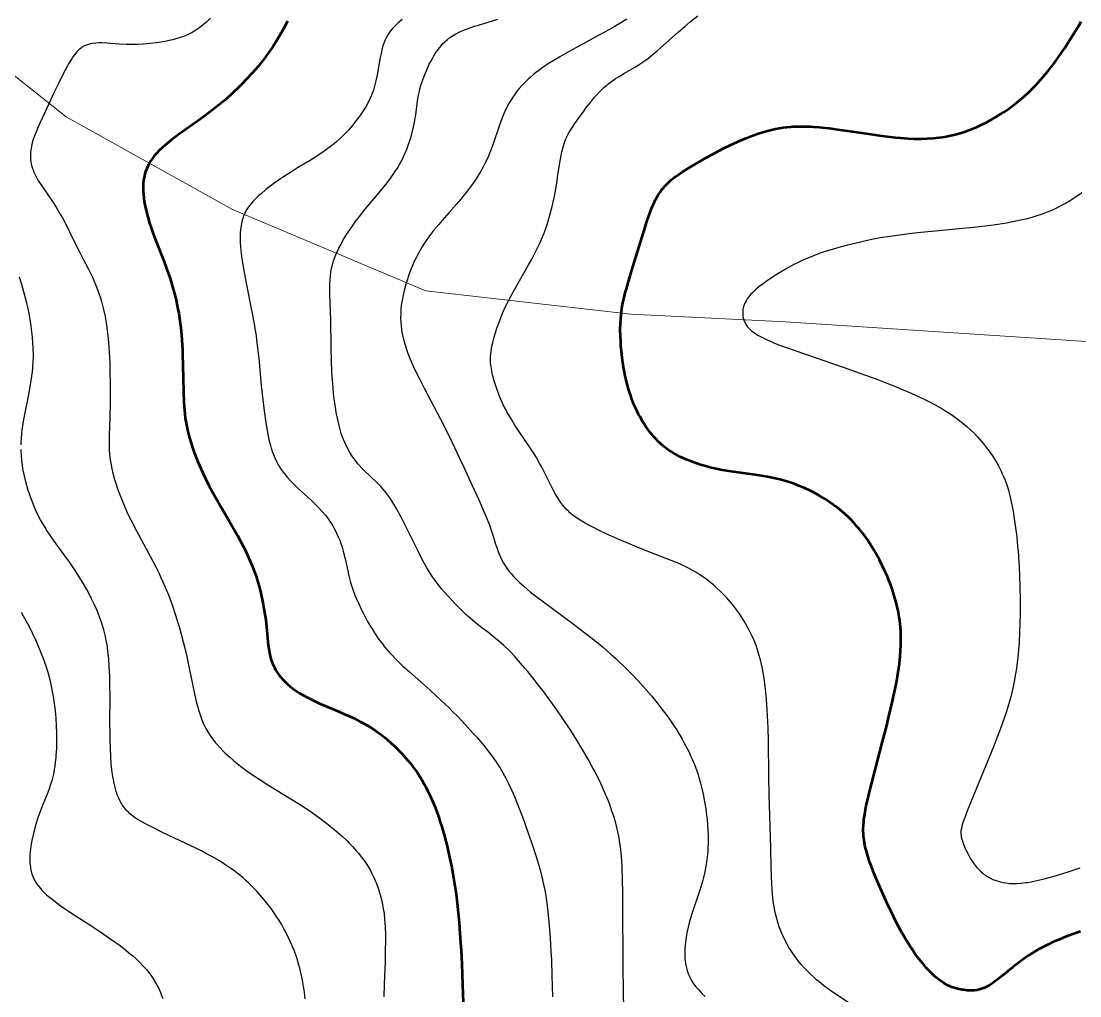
# Model space of a CAD drawing. Header units: metres. Extents: x 545098 to 555652, y 1854398 to 1862642.
# Drawn here: x 547522.9 to 547881.3, y 1859462.5 to 1859792.5 of the extents above; entities that cross this region are included whole.
import ezdxf

# ---------------------------------------------------------------- set-up
doc = ezdxf.new("R2010")
doc.units = ezdxf.units.M
doc.header["$LTSCALE"] = 6.8
for name, color, linetype, lineweight in [('1', 7, 'Continuous', 25), ('2', 7, 'Continuous', 53), ('53', 7, 'Continuous', 13)]:
    doc.layers.add(name, color=color, linetype=linetype, lineweight=lineweight)

msp = doc.modelspace()

# ---------------------------------------------------------------- linework, layer by layer
at = {"layer": '1'}
for points in [[(547586.98, 1859793.46), (547585.91, 1859792.42), (547585.35, 1859791.91), (547584.48, 1859791.17), (547583.56, 1859790.46), (547583.09, 1859790.12), (547582.11, 1859789.45), (547580.8, 1859788.68), (547579.69, 1859788.1), (547579.11, 1859787.83), (547578.22, 1859787.45), (547576.8, 1859786.92), (547575.3, 1859786.45), (547574.26, 1859786.17), (547573.55, 1859786), (547572.11, 1859785.69)], [(547687.77, 1859697.59), (547689.15, 1859700.22), (547690.13, 1859702), (547694.6, 1859709.78), (547695.78, 1859711.91), (547696.95, 1859714.12), (547697.52, 1859715.24), (547698.61, 1859717.54), (547699.13, 1859718.72), (547699.87, 1859720.5), (547700.54, 1859722.32), (547701.23, 1859724.37), (547701.72, 1859726.02), (547702.07, 1859727.26), (547702.7, 1859729.73), (547703.25, 1859732.19), (547703.57, 1859733.8), (547704.14, 1859736.96), (547704.67, 1859740.33), (547705.29, 1859744.5), (547705.62, 1859746.42), (547705.98, 1859748.22), (547706.18, 1859749.08), (547706.52, 1859750.29), (547706.9, 1859751.44), (547707.37, 1859752.64), (547707.8, 1859753.56), (547708.14, 1859754.24), (547708.9, 1859755.58), (547709.76, 1859756.94), (547710.39, 1859757.87), (547711.79, 1859759.86), (547713.38, 1859762.05), (547714.25, 1859763.21), (547715.62, 1859764.96), (547717.08, 1859766.71), (547717.83, 1859767.56), (547718.87, 1859768.67), (547719.4, 1859769.21), (547720.21, 1859769.98), (547721.04, 1859770.72), (547721.46, 1859771.07), (547721.88, 1859771.41), (547722.73, 1859772.05), (547723.59, 1859772.66), (547724.18, 1859773.05), (547725.36, 1859773.79), (547727.17, 1859774.86), (547730.91, 1859777.03), (547732.19, 1859777.83), (547733.81, 1859778.92), (547735.28, 1859780), (547736.27, 1859780.78), (547738.28, 1859782.44), (547739.29, 1859783.31), (547745.51, 1859788.86), (547747.64, 1859790.72), (547749.55, 1859792.33), (547751.96, 1859794.27)], [(547651.91, 1859793.03), (547650.46, 1859791.8), (547649.16, 1859790.56), (547648.57, 1859789.91), (547648.02, 1859789.25), (547647.75, 1859788.9), (547647.25, 1859788.18), (547647.01, 1859787.8), (547646.68, 1859787.21), (547646.26, 1859786.38), (547646.06, 1859785.93), (547645.78, 1859785.23), (547645.4, 1859784.11), (547645.07, 1859782.88), (547644.87, 1859782), (547644.5, 1859780.16), (547643.46, 1859774.27), (547643.05, 1859772.34), (547642.82, 1859771.4), (547642.44, 1859770.04), (547642.16, 1859769.16), (547641.54, 1859767.47), (547640.95, 1859766.12), (547640.43, 1859765.05), (547640.16, 1859764.53), (547639.57, 1859763.49), (547638.94, 1859762.45), (547638.5, 1859761.76), (547637.54, 1859760.38), (547636.5, 1859758.97), (547635.95, 1859758.26), (547635.09, 1859757.2), (547633.7, 1859755.62), (547632.73, 1859754.57), (547631.44, 1859753.29), (547629.83, 1859751.79), (547628.98, 1859751.06), (547627.68, 1859750), (547626.33, 1859748.99), (547625.41, 1859748.33), (547623.51, 1859747.07), (547622.54, 1859746.45), (547620.57, 1859745.23), (547616.53, 1859742.79), (547614.49, 1859741.53), (547611.77, 1859739.78), (547610.44, 1859738.87), (547608.49, 1859737.5), (547606.65, 1859736.12), (547605.77, 1859735.44), (547604.13, 1859734.08), (547603.38, 1859733.41), (547602.34, 1859732.43), (547601.42, 1859731.47), (547600.87, 1859730.85), (547600.54, 1859730.44), (547599.92, 1859729.62), (547599.26, 1859728.61), (547598.81, 1859727.79), (547598.61, 1859727.38), (547598.26, 1859726.55), (547597.95, 1859725.69), (547597.78, 1859725.11), (547597.49, 1859723.91)], [(547728.02, 1859793.2), (547725.96, 1859791.91), (547723.7, 1859790.58), (547722.11, 1859789.68), (547718.77, 1859787.83), (547710.69, 1859783.46), (547708.45, 1859782.23), (547705.27, 1859780.42), (547703.78, 1859779.54), (547701.72, 1859778.25), (547699.64, 1859776.87), (547698.14, 1859775.79), (547697.09, 1859774.99), (547696.43, 1859774.46), (547695.2, 1859773.42), (547694.62, 1859772.9), (547693.54, 1859771.87), (547692.54, 1859770.84), (547691.54, 1859769.69), (547690.79, 1859768.77), (547689.92, 1859767.58), (547689.37, 1859766.78), (547688.37, 1859765.16), (547687.91, 1859764.33), (547687.05, 1859762.65), (547686.27, 1859760.93), (547685.79, 1859759.75), (547684.88, 1859757.33), (547682.56, 1859750.58), (547681.81, 1859748.58), (547680.98, 1859746.55), (547680.53, 1859745.54), (547679.79, 1859744.02), (547678.98, 1859742.49), (547678.4, 1859741.48), (547677.99, 1859740.8), (547677.14, 1859739.45), (547676.47, 1859738.44), (547675.06, 1859736.43), (547673.56, 1859734.44), (547672.51, 1859733.12), (547671.79, 1859732.24), (547670.32, 1859730.51), (547667.76, 1859727.62), (547665.44, 1859725.03), (547664.28, 1859723.7), (547662.58, 1859721.64), (547661.47, 1859720.22), (547660.93, 1859719.49)], [(547665.51, 1859784.66), (547666.35, 1859785.51), (547667.25, 1859786.3), (547667.72, 1859786.68), (547668.47, 1859787.21), (547668.99, 1859787.55), (547670.1, 1859788.2), (547670.54, 1859788.44), (547671.47, 1859788.89), (547672.45, 1859789.33), (547674.63, 1859790.17), (547676.45, 1859790.77), (547677.75, 1859791.18), (547684.3, 1859793.14)], [(547572.11, 1859785.69), (547570.28, 1859785.36), (547568.8, 1859785.15), (547566.61, 1859784.9), (547564.25, 1859784.71), (547562.46, 1859784.63), (547561.05, 1859784.6), (547560.16, 1859784.6), (547558.47, 1859784.63), (547556.14, 1859784.74), (547551.98, 1859785.04), (547550.25, 1859785.12), (547549.4, 1859785.13), (547548.16, 1859785.08), (547546.96, 1859784.95), (547546.38, 1859784.83), (547545.63, 1859784.64), (547544.72, 1859784.3), (547544.2, 1859784.05), (547543.69, 1859783.75), (547543.2, 1859783.4), (547542.73, 1859783.02), (547542.42, 1859782.73), (547541.81, 1859782.11), (547541.36, 1859781.59), (547541.06, 1859781.21), (547540.47, 1859780.41), (547540.18, 1859779.98), (547539, 1859778.05), (547538.6, 1859777.34), (547537.06, 1859774.41), (547535.57, 1859771.38), (547534.04, 1859768.17), (547531.05, 1859761.78), (547529.27, 1859757.93), (547528.49, 1859756.15), (547527.79, 1859754.45), (547527.48, 1859753.63), (547526.94, 1859752.03), (547526.71, 1859751.25), (547526.43, 1859750.11), (547526.2, 1859748.79), (547526.13, 1859748.14), (547526.08, 1859747.17), (547526.09, 1859746.21), (547526.12, 1859745.74), (547526.24, 1859744.78), (547526.49, 1859743.58), (547526.78, 1859742.62), (547526.95, 1859742.13), (547527.24, 1859741.39), (547527.77, 1859740.27), (547528.39, 1859739.12), (547528.86, 1859738.34), (547529.89, 1859736.74), (547533.51, 1859731.47), (547534.76, 1859729.53), (547535.38, 1859728.52), (547536.29, 1859726.97), (547536.88, 1859725.9), (547538.03, 1859723.73), (547539.67, 1859720.46), (547541.69, 1859716.3), (547542.63, 1859714.41), (547543.96, 1859711.86), (547545.62, 1859708.75), (547546.41, 1859707.2), (547547.19, 1859705.58), (547547.58, 1859704.72), (547548.15, 1859703.36), (547548.83, 1859701.59), (547549.16, 1859700.65), (547549.65, 1859699.15), (547550.13, 1859697.54), (547550.36, 1859696.7), (547550.8, 1859694.92), (547551.32, 1859692.52), (547551.69, 1859690.46), (547552.1, 1859687.7), (547552.4, 1859685.02), (547552.64, 1859682.17), (547552.77, 1859680.18), (547552.84, 1859678.83), (547552.95, 1859676.09), (547553.01, 1859674.01), (547553.07, 1859669.86), (547553.07, 1859665.83), (547553.04, 1859663.26), (547552.94, 1859658.57), (547552.72, 1859652.08), (547552.69, 1859650.52), (547552.7, 1859648.31), (547552.75, 1859647.23), (547552.85, 1859645.81), (547553.07, 1859644), (547553.36, 1859642.3), (547553.52, 1859641.5), (547553.9, 1859639.86), (547554.58, 1859637.36), (547555.08, 1859635.75), (547555.49, 1859634.52)], [(547658.26, 1859611.16), (547657.54, 1859612.57), (547656.06, 1859615.53), (547653.05, 1859621.63), (547651.56, 1859624.55), (547650.6, 1859626.37), (547650.12, 1859627.23), (547649.42, 1859628.44), (547648.41, 1859630.07), (547647.76, 1859631.05), (547647.33, 1859631.65), (547646.49, 1859632.77), (547645.47, 1859634.01), (547644.65, 1859634.91), (547643.44, 1859636.15), (547640.94, 1859638.51), (547639.18, 1859640.21), (547638.29, 1859641.13), (547637.4, 1859642.11), (547636.95, 1859642.63), (547636.08, 1859643.71), (547635.65, 1859644.28), (547635.02, 1859645.17), (547634.21, 1859646.44), (547633.82, 1859647.1), (547633.25, 1859648.15), (547632.46, 1859649.82), (547631.75, 1859651.63), (547631.31, 1859652.91), (547631.04, 1859653.79), (547630.54, 1859655.62), (547630.2, 1859657.05), (547629.99, 1859658.02), (547629.6, 1859660.02), (547629.42, 1859661.05), (547629.11, 1859663.14), (547628.84, 1859665.28), (547628.68, 1859666.73), (547628.42, 1859669.67), (547628.25, 1859672.19), (547628.16, 1859673.88), (547628.02, 1859677.25), (547627.89, 1859682.22), (547627.72, 1859691.37), (547627.43, 1859699.91), (547627.4, 1859701.97), (547627.44, 1859703.91), (547627.49, 1859704.84), (547627.61, 1859706.18), (547627.79, 1859707.48), (547628.05, 1859708.87), (547628.32, 1859709.96), (547628.71, 1859711.29), (547629.27, 1859712.86), (547629.7, 1859713.9), (547630.5, 1859715.62), (547631.22, 1859717), (547632, 1859718.41), (547632.42, 1859719.13), (547633.09, 1859720.22), (547634.18, 1859721.89), (547635.39, 1859723.63), (547636.04, 1859724.53), (547637.45, 1859726.39), (547639.42, 1859728.85), (547643.67, 1859733.86), (547644.94, 1859735.39), (547646.82, 1859737.75), (547647.73, 1859738.96), (547648.91, 1859740.61), (547649.48, 1859741.44), (547650.29, 1859742.7), (547651.05, 1859743.98), (547651.75, 1859745.28), (547652.39, 1859746.58), (547652.98, 1859747.89), (547653.34, 1859748.76), (547653.99, 1859750.5), (547654.42, 1859751.79), (547654.69, 1859752.64), (547655.16, 1859754.3), (547655.73, 1859756.68), (547656.04, 1859758.17), (547656.22, 1859759.12), (547656.51, 1859760.87), (547657.25, 1859766.17), (547657.46, 1859767.48), (547657.75, 1859768.82), (547657.92, 1859769.53), (547658.24, 1859770.66), (547658.99, 1859772.91), (547659.45, 1859774.12), (547660.23, 1859775.99), (547661.11, 1859777.88), (547661.58, 1859778.82), (547662.25, 1859780.04), (547663.12, 1859781.5), (547663.95, 1859782.73), (547664.62, 1859783.62), (547664.97, 1859784.05), (547665.51, 1859784.66)], [(547881.96, 1859734.36), (547880.38, 1859733.24), (547879.57, 1859732.69), (547878.35, 1859731.9), (547876.46, 1859730.76), (547874.5, 1859729.7), (547873.48, 1859729.19)], [(547873.48, 1859729.19), (547872.09, 1859728.54), (547870.28, 1859727.78), (547868.57, 1859727.14), (547866.79, 1859726.55), (547864.74, 1859725.94), (547863.05, 1859725.5), (547861.77, 1859725.19), (547859.15, 1859724.61), (547856.51, 1859724.11), (547853.57, 1859723.62), (547851.24, 1859723.29), (547849.31, 1859723.04), (547845.48, 1859722.61), (547841.64, 1859722.24), (547833.51, 1859721.53), (547827.51, 1859720.94), (547824.36, 1859720.59), (547821.13, 1859720.19), (547816.18, 1859719.47), (547814.52, 1859719.19), (547812.02, 1859718.74), (547810.35, 1859718.42), (547807.03, 1859717.71), (547805.56, 1859717.38), (547802.68, 1859716.66), (547800.56, 1859716.1), (547797.48, 1859715.2), (547795.51, 1859714.58), (547793.14, 1859713.78), (547791.14, 1859713.03), (547789.24, 1859712.27), (547788.05, 1859711.76), (547785.79, 1859710.71), (547784.73, 1859710.18), (547782.71, 1859709.1), (547780.82, 1859708.01), (547779.62, 1859707.28), (547777.33, 1859705.82), (547775.15, 1859704.34), (547774.12, 1859703.61), (547772.66, 1859702.49), (547771.76, 1859701.74), (547770.72, 1859700.79), (547769.97, 1859700.02), (547769.62, 1859699.63), (547769.15, 1859699.04), (547768.72, 1859698.45), (547768.34, 1859697.85), (547768.02, 1859697.24), (547767.76, 1859696.63), (547767.61, 1859696.23), (547767.38, 1859695.41), (547767.27, 1859694.8), (547767.22, 1859694.39), (547767.19, 1859693.59), (547767.2, 1859693.19), (547767.3, 1859692.42), (547767.47, 1859691.66), (547767.63, 1859691.17), (547767.76, 1859690.85), (547768.06, 1859690.23), (547768.2, 1859689.98), (547768.52, 1859689.48), (547768.87, 1859689.01), (547769.13, 1859688.7), (547769.71, 1859688.11), (547770.19, 1859687.68), (547770.54, 1859687.4), (547771.28, 1859686.86), (547771.68, 1859686.59), (547772.53, 1859686.07), (547773.46, 1859685.56), (547774.12, 1859685.22), (547775.53, 1859684.55), (547776.82, 1859683.98), (547777.74, 1859683.6), (547779.71, 1859682.83), (547783.03, 1859681.61), (547785.5, 1859680.74), (547801.22, 1859675.34), (547806.8, 1859673.36), (547812.56, 1859671.23), (547815.46, 1859670.11), (547818.91, 1859668.75), (547820.62, 1859668.05), (547823.17, 1859666.97), (547825.69, 1859665.86), (547826.93, 1859665.29), (547829.36, 1859664.12), (547832.31, 1859662.59), (547834.58, 1859661.31), (547835.68, 1859660.66), (547837.28, 1859659.65), (547838.82, 1859658.6), (547840.3, 1859657.53), (547841.71, 1859656.42), (547843.05, 1859655.29), (547844.46, 1859654), (547845.53, 1859652.95), (547846.67, 1859651.75)], [(547597.49, 1859723.91), (547597.27, 1859722.64), (547597.09, 1859720.92), (547597.04, 1859719.79), (547597.08, 1859717.3), (547597.15, 1859716.26), (547597.28, 1859714.78), (547597.37, 1859714), (547597.53, 1859712.76), (547597.83, 1859710.76), (547598.2, 1859708.59), (547599.1, 1859703.81), (547601.16, 1859693.46), (547601.78, 1859690.06), (547602.06, 1859688.42), (547602.44, 1859686.03), (547602.66, 1859684.49), (547603.2, 1859680.08), (547603.49, 1859677.27), (547604.24, 1859669), (547604.81, 1859663.37), (547605.16, 1859660.57), (547605.74, 1859656.48), (547606.19, 1859653.88), (547606.44, 1859652.63), (547606.83, 1859650.84), (547607.33, 1859648.85), (547607.61, 1859647.9), (547608.06, 1859646.54), (547608.55, 1859645.24), (547608.82, 1859644.61), (547609.39, 1859643.38), (547609.7, 1859642.78), (547610.2, 1859641.9), (547610.93, 1859640.74), (547611.96, 1859639.33), (547613.01, 1859638.07), (547614.17, 1859636.81), (547615, 1859635.97), (547616.76, 1859634.28), (547621.08, 1859630.3), (547622.29, 1859629.15), (547623.45, 1859627.99), (547624.82, 1859626.52), (547625.94, 1859625.18), (547626.63, 1859624.29), (547627.06, 1859623.69), (547627.87, 1859622.48), (547628.43, 1859621.58), (547628.78, 1859620.97), (547629.44, 1859619.76), (547629.74, 1859619.16), (547630.29, 1859617.95), (547630.79, 1859616.75), (547631.09, 1859615.95), (547631.62, 1859614.38), (547632, 1859613.06), (547632.63, 1859610.45), (547633.48, 1859606.38), (547633.75, 1859605.2), (547634.2, 1859603.39), (547634.46, 1859602.47), (547634.9, 1859601.06), (547635.23, 1859600.1), (547635.95, 1859598.17), (547636.35, 1859597.19), (547637.2, 1859595.22), (547638.14, 1859593.23), (547638.8, 1859591.91), (547639.26, 1859591.03), (547640.22, 1859589.29), (547641.22, 1859587.56), (547641.74, 1859586.7), (547642.55, 1859585.43), (547643.84, 1859583.53), (547645.23, 1859581.64), (547645.97, 1859580.71), (547647.55, 1859578.83), (547648.39, 1859577.9), (547649.73, 1859576.5), (547651.16, 1859575.1), (547652.16, 1859574.16), (547654.27, 1859572.25), (547661.37, 1859566.01), (547665.28, 1859562.43), (547667.68, 1859560.12), (547668.89, 1859558.92), (547670.71, 1859557.07), (547673.4, 1859554.24), (547676.01, 1859551.37), (547677.26, 1859549.94), (547678.86, 1859548.06), (547679.63, 1859547.13), (547680.73, 1859545.75), (547682.26, 1859543.76), (547683.62, 1859541.84), (547684.45, 1859540.61), (547684.97, 1859539.8), (547685.93, 1859538.2), (547686.61, 1859537.01), (547687.03, 1859536.23)], [(547660.93, 1859719.49), (547660.13, 1859718.36), (547659.35, 1859717.2), (547658.61, 1859716), (547657.88, 1859714.76), (547657.19, 1859713.49), (547656.75, 1859712.62), (547655.91, 1859710.85), (547655.51, 1859709.96), (547654.75, 1859708.14), (547654.29, 1859706.91), (547653.45, 1859704.45), (547652.91, 1859702.6), (547652.45, 1859700.77), (547652.25, 1859699.86), (547651.98, 1859698.5), (547651.73, 1859696.93), (547651.63, 1859696.15), (547651.52, 1859694.98), (547651.42, 1859693.25), (547651.41, 1859692.09), (547651.46, 1859690.65), (547651.55, 1859689.49), (547651.73, 1859688.02), (547651.96, 1859686.68), (547652.35, 1859684.87), (547652.59, 1859683.94), (547653, 1859682.53), (547653.23, 1859681.81), (547653.75, 1859680.34), (547654.64, 1859678.07), (547655.31, 1859676.51), (547655.79, 1859675.44), (547656.81, 1859673.28), (547657.62, 1859671.62), (547659.34, 1859668.24), (547664.86, 1859657.74), (547666.22, 1859655.09), (547668.83, 1859649.85), (547671.27, 1859644.78), (547672.79, 1859641.54), (547675.56, 1859635.56), (547677.91, 1859630.39), (547678.93, 1859628.08), (547680.28, 1859624.87), (547681.43, 1859621.91), (547681.93, 1859620.5), (547682.81, 1859617.77), (547683.54, 1859615.44), (547683.92, 1859614.31), (547684.52, 1859612.63), (547684.96, 1859611.54), (547685.2, 1859611), (547685.59, 1859610.19), (547686.23, 1859609), (547686.88, 1859607.95), (547687.81, 1859606.64), (547688.77, 1859605.45), (547689.73, 1859604.38), (547690.25, 1859603.83), (547691.67, 1859602.43), (547692.96, 1859601.27), (547694.37, 1859600.06), (547695.39, 1859599.22), (547697.63, 1859597.45), (547699.73, 1859595.86), (547708.94, 1859589.11), (547711.28, 1859587.36), (547714.81, 1859584.66), (547717.16, 1859582.8), (547720.04, 1859580.41), (547722.56, 1859578.22), (547724.2, 1859576.74), (547725.27, 1859575.74), (547727.35, 1859573.73), (547729.86, 1859571.2), (547731.79, 1859569.16), (547732.73, 1859568.14), (547734.54, 1859566.1), (547736.28, 1859564.07), (547738.12, 1859561.83), (547739.51, 1859560.06), (547741.48, 1859557.43), (547742.41, 1859556.13), (547743.73, 1859554.19), (547744.97, 1859552.28), (547745.56, 1859551.33), (547746.68, 1859549.43), (547747.21, 1859548.49), (547747.97, 1859547.08), (547749.03, 1859544.98), (547749.68, 1859543.58), (547750.09, 1859542.65), (547750.86, 1859540.79), (547751.63, 1859538.7), (547752.1, 1859537.3), (547752.39, 1859536.38), (547752.93, 1859534.52), (547753.29, 1859533.14), (547753.51, 1859532.21), (547753.91, 1859530.37)], [(547522.92, 1859649), (547522.94, 1859649.78), (547523.03, 1859651.34), (547523.17, 1859652.92), (547523.29, 1859654.01), (547523.6, 1859656.23), (547523.93, 1859658.19), (547525.48, 1859666.06), (547525.84, 1859667.98), (547526.33, 1859670.87), (547526.72, 1859673.76), (547526.87, 1859675.2), (547527.01, 1859677.33), (547527.06, 1859678.74), (547527.07, 1859679.68), (547527.05, 1859681.53), (547526.94, 1859683.83), (547526.7, 1859686.56), (547526.48, 1859688.36), (547526.22, 1859690.14), (547526.02, 1859691.33), (547525.59, 1859693.68), (547525.17, 1859695.66), (547524.87, 1859696.96), (547524.23, 1859699.56), (547523.89, 1859700.84), (547523.15, 1859703.37), (547522.36, 1859705.86)], [(547775.54, 1859559.31), (547775.42, 1859561.29), (547775.19, 1859564.2), (547774.96, 1859566.42), (547774.62, 1859569.1), (547774.24, 1859571.45), (547773.8, 1859573.72), (547773.56, 1859574.84), (547773.2, 1859576.3), (547772.7, 1859578.1), (547772.2, 1859579.68), (547771.71, 1859581.07), (547771.04, 1859582.79), (547770.38, 1859584.31), (547769.66, 1859585.81), (547769.28, 1859586.56), (547768.88, 1859587.3), (547768.05, 1859588.77), (547767.15, 1859590.22), (547766.53, 1859591.18), (547766.1, 1859591.81), (547765.21, 1859593.06), (547763.81, 1859594.88), (547763.16, 1859595.66), (547761.83, 1859597.2), (547760.8, 1859598.31), (547759.74, 1859599.38), (547758.38, 1859600.66), (547757.28, 1859601.63), (547755.87, 1859602.79), (547754.59, 1859603.76), (547752.64, 1859605.08), (547751.32, 1859605.9), (547750.43, 1859606.41), (547748.62, 1859607.37), (547746.32, 1859608.48), (547744.44, 1859609.3), (547741.55, 1859610.49), (547735.47, 1859612.84), (547731.21, 1859614.54), (547729.06, 1859615.43), (547725.86, 1859616.78), (547722.76, 1859618.15), (547721.26, 1859618.82), (547718.44, 1859620.15), (547717.13, 1859620.8), (547715.3, 1859621.74), (547713.84, 1859622.53), (547712.21, 1859623.49), (547710.91, 1859624.34), (547710.13, 1859624.9), (547709.64, 1859625.27), (547708.72, 1859626.04), (547708.29, 1859626.43), (547707.49, 1859627.23), (547706.74, 1859628.08), (547706.26, 1859628.67), (547705.34, 1859629.93), (547704.6, 1859631.09), (547704.1, 1859631.91), (547703.14, 1859633.62), (547702.67, 1859634.5), (547699.16, 1859641.44), (547698.55, 1859642.59), (547697.34, 1859644.72), (547696.12, 1859646.73), (547695.26, 1859648.06), (547691.24, 1859654.05), (547690.11, 1859655.76), (547688.99, 1859657.53), (547688.44, 1859658.44), (547687.38, 1859660.27), (547686.88, 1859661.2), (547686.16, 1859662.6), (547685.51, 1859663.99), (547685.1, 1859664.91), (547684.37, 1859666.74), (547684.05, 1859667.64), (547683.46, 1859669.39), (547682.98, 1859671.06), (547682.7, 1859672.12), (547682.54, 1859672.8), (547682.27, 1859674.09), (547682.04, 1859675.42), (547681.96, 1859676.05), (547681.87, 1859676.96), (547681.83, 1859678.12), (547681.83, 1859678.7), (547681.91, 1859679.88), (547682.01, 1859680.69), (547682.32, 1859682.44), (547682.61, 1859683.72), (547683.06, 1859685.46), (547683.54, 1859687.11), (547684.09, 1859688.83), (547684.39, 1859689.7), (547685.04, 1859691.47), (547685.39, 1859692.36), (547685.94, 1859693.68), (547686.92, 1859695.86), (547687.77, 1859697.59)], [(547846.67, 1859651.75), (547847.4, 1859650.95), (547848.77, 1859649.34), (547849.42, 1859648.52), (547850.63, 1859646.9), (547851.74, 1859645.29), (547852.85, 1859643.52), (547853.65, 1859642.12), (547854.55, 1859640.4), (547855.09, 1859639.27), (547855.42, 1859638.52), (547856.03, 1859637.03), (547856.7, 1859635.17), (547857.17, 1859633.67), (547857.77, 1859631.36), (547858.13, 1859629.78), (547858.35, 1859628.69), (547858.76, 1859626.44), (547859.15, 1859624.07), (547859.6, 1859620.9), (547859.96, 1859617.87), (547860.28, 1859614.64), (547860.43, 1859612.96), (547860.68, 1859609.43), (547860.79, 1859607.59), (547860.92, 1859604.73), (547861.04, 1859601.19), (547861.12, 1859596.6), (547861.12, 1859592.37), (547861.03, 1859588.14), (547860.96, 1859586.04), (547860.74, 1859581.91), (547860.59, 1859579.91), (547860.33, 1859576.99), (547860.04, 1859574.51), (547859.88, 1859573.3), (547859.6, 1859571.52), (547859.13, 1859568.91), (547858.78, 1859567.18), (547857.94, 1859563.74), (547857.62, 1859562.58), (547856.93, 1859560.22), (547856.16, 1859557.79), (547855.59, 1859556.12), (547854.34, 1859552.62), (547853.15, 1859549.48), (547852.31, 1859547.32), (547850.54, 1859542.91), (547848.74, 1859538.52), (547845.35, 1859530.35), (547843.32, 1859525.36), (547842.35, 1859522.82), (547841.98, 1859521.76), (547841.55, 1859520.42), (547841.24, 1859519.2), (547841.1, 1859518.39), (547841.07, 1859518.03), (547841.05, 1859517.36), (547841.11, 1859516.76), (547841.18, 1859516.37), (547841.38, 1859515.57), (547841.82, 1859514.24), (547842.08, 1859513.52), (547842.55, 1859512.4), (547843.08, 1859511.23), (547843.37, 1859510.64), (547844.34, 1859508.89), (547844.88, 1859508.04), (547845.56, 1859507.06), (547845.92, 1859506.59), (547846.48, 1859505.91), (547847.09, 1859505.26), (547848.08, 1859504.34), (547848.44, 1859504.04), (547848.99, 1859503.62), (547849.79, 1859503.08), (547850.21, 1859502.82), (547850.87, 1859502.45), (547851.93, 1859501.94), (547852.84, 1859501.56), (547853.32, 1859501.39), (547854.08, 1859501.16), (547854.9, 1859500.95), (547855.33, 1859500.86), (547856.24, 1859500.71), (547857.48, 1859500.58), (547858.56, 1859500.54), (547860.04, 1859500.56), (547861.5, 1859500.66), (547862.91, 1859500.82), (547863.65, 1859500.92), (547864.83, 1859501.11), (547866.72, 1859501.49), (547868.77, 1859501.96), (547871, 1859502.55), (547873.4, 1859503.25), (547877.72, 1859504.62), (547881.41, 1859505.88)], [(547524.4, 1859637.01), (547524.13, 1859638.12), (547523.67, 1859640.3), (547523.4, 1859641.89), (547523.15, 1859643.83), (547523, 1859645.56), (547522.94, 1859646.71), (547522.92, 1859647.47)], [(547616.33, 1859474.99), (547615.99, 1859476.03), (547615.43, 1859477.57), (547614.61, 1859479.63), (547614.17, 1859480.65), (547613.47, 1859482.18), (547612.32, 1859484.46), (547611.91, 1859485.21), (547611.05, 1859486.71), (547610.15, 1859488.2), (547609.52, 1859489.18), (547608.21, 1859491.1), (547607.53, 1859492.05), (547606.12, 1859493.91), (547604.65, 1859495.7), (547603.98, 1859496.48), (547602.62, 1859498), (547601.57, 1859499.09), (547599.97, 1859500.67), (547599.16, 1859501.43), (547597.93, 1859502.52), (547596.06, 1859504.05), (547594.81, 1859505.01), (547593.96, 1859505.62), (547592.26, 1859506.79), (547590.1, 1859508.16), (547587.48, 1859509.68), (547585.72, 1859510.63), (547583.94, 1859511.55), (547580.35, 1859513.31), (547571.04, 1859517.69), (547568.6, 1859518.87), (547566.33, 1859520.01), (547565.27, 1859520.57), (547563.8, 1859521.38), (547562.26, 1859522.31), (547561.56, 1859522.77), (547560.6, 1859523.47), (547559.74, 1859524.17), (547559.34, 1859524.53), (547558.6, 1859525.28), (547558.26, 1859525.66), (547557.55, 1859526.57), (547557.12, 1859527.22), (547556.72, 1859527.9), (547556.47, 1859528.38), (547555.99, 1859529.39), (547555.6, 1859530.37), (547555.14, 1859531.7), (547554.76, 1859533.01), (547554.42, 1859534.43), (547554.26, 1859535.19), (547553.97, 1859536.8), (547553.66, 1859539.02), (547553.45, 1859540.95), (547553.25, 1859543.59), (547553.13, 1859546.2), (547553.05, 1859549.01), (547553.03, 1859550.99), (547553.01, 1859555.13), (547553.02, 1859563.72), (547552.98, 1859567.93), (547552.92, 1859570.64), (547552.78, 1859573.83), (547552.59, 1859576.5), (547552.42, 1859578.17), (547552.3, 1859579.25), (547552, 1859581.3), (547551.75, 1859582.76), (547551.56, 1859583.71), (547551.14, 1859585.54), (547550.91, 1859586.43), (547550.4, 1859588.17), (547549.84, 1859589.86), (547549.14, 1859591.71), (547548.53, 1859593.19), (547547.69, 1859595.06), (547546.68, 1859597.15), (547545.81, 1859598.81), (547545.14, 1859600.06), (547543.73, 1859602.52), (547542.25, 1859604.93), (547541.25, 1859606.5), (547539.21, 1859609.51), (547538.44, 1859610.6), (547533.91, 1859616.77), (547532.48, 1859618.81), (547531.56, 1859620.2), (547531.12, 1859620.9), (547530.46, 1859621.98), (547529.51, 1859623.64), (547528.62, 1859625.38), (547528.05, 1859626.57), (547527.69, 1859627.38), (547527, 1859629.02), (547526.51, 1859630.27), (547526.2, 1859631.11), (547525.62, 1859632.8), (547525.35, 1859633.64), (547524.84, 1859635.33), (547524.4, 1859637.01)], [(547555.49, 1859634.52), (547556.16, 1859632.63), (547557.09, 1859630.23), (547557.9, 1859628.28), (547558.99, 1859625.82), (547560.05, 1859623.6), (547561.95, 1859619.93), (547566.89, 1859610.9), (547568.54, 1859607.72), (547569.62, 1859605.53), (547570.15, 1859604.4), (547570.92, 1859602.69), (547572.05, 1859600.04), (547572.77, 1859598.22), (547574.13, 1859594.5), (547575.19, 1859591.34), (547575.99, 1859588.78), (547576.37, 1859587.5), (547577.09, 1859584.94), (547577.77, 1859582.39), (547578.2, 1859580.71), (547578.98, 1859577.38), (547579.38, 1859575.55), (547581.48, 1859565.27), (547581.94, 1859563.19), (547582.18, 1859562.18), (547582.69, 1859560.23), (547582.96, 1859559.29), (547583.38, 1859557.93), (547583.84, 1859556.62), (547584.08, 1859555.99), (547584.34, 1859555.37), (547584.87, 1859554.19), (547585.45, 1859553.06), (547586.12, 1859551.86), (547586.69, 1859550.95), (547587.36, 1859549.97), (547587.82, 1859549.34), (547588.77, 1859548.13), (547589.26, 1859547.55), (547590.27, 1859546.44), (547591.31, 1859545.38), (547592.01, 1859544.7), (547593.44, 1859543.39), (547594.66, 1859542.32), (547595.49, 1859541.63), (547597.19, 1859540.27), (547599.89, 1859538.27), (547601.83, 1859536.94), (547603.19, 1859536.03), (547606.13, 1859534.15), (547615.11, 1859528.65), (547617.86, 1859526.91), (547620.63, 1859525.09), (547622.01, 1859524.14), (547624.05, 1859522.68), (547626.43, 1859520.9), (547627.59, 1859519.98), (547629.29, 1859518.57), (547630.93, 1859517.13), (547631.73, 1859516.4), (547633.28, 1859514.93), (547634.03, 1859514.18), (547635.11, 1859513.05), (547636.48, 1859511.52), (547637.13, 1859510.75), (547638.06, 1859509.59), (547639.34, 1859507.84), (547640.48, 1859506.08), (547641.17, 1859504.9), (547641.59, 1859504.11), (547642.37, 1859502.53), (547643.22, 1859500.56), (547643.8, 1859498.98), (547644.06, 1859498.2), (547644.52, 1859496.64), (547644.92, 1859495.09), (547645.29, 1859493.38), (547645.53, 1859492.04), (547645.78, 1859490.35), (547645.99, 1859488.46), (547646.17, 1859485.74), (547646.24, 1859483.26), (547646.25, 1859480.56), (547646.22, 1859478.6), (547646.12, 1859474.23), (547645.86, 1859466.44), (547645.69, 1859462.17)], [(547726.95, 1859459.18), (547726.85, 1859462.76), (547726.8, 1859465.39), (547726.73, 1859471.08), (547726.69, 1859477.13), (547726.64, 1859489.33), (547726.57, 1859497.56), (547726.5, 1859501.72), (547726.36, 1859506.22), (547726.14, 1859509.75), (547725.94, 1859511.89), (547725.82, 1859512.92), (547725.5, 1859515.14), (547725.24, 1859516.59), (547724.94, 1859518.03), (547724.72, 1859518.99), (547724.22, 1859520.94), (547723.42, 1859523.65), (547722.95, 1859525.06), (547722.17, 1859527.24), (547721.29, 1859529.51), (547720.8, 1859530.68), (547719.74, 1859533.09), (547719.17, 1859534.34), (547718.24, 1859536.25), (547716.89, 1859538.89), (547716.17, 1859540.26), (547715.01, 1859542.36), (547713.77, 1859544.52), (547711.03, 1859549.05), (547709.54, 1859551.39), (547708.52, 1859552.96), (547706.41, 1859556.13), (547704.25, 1859559.28), (547701.31, 1859563.4), (547699.84, 1859565.39), (547697.66, 1859568.27), (547696.59, 1859569.65), (547694.5, 1859572.25), (547693.49, 1859573.47), (547692.03, 1859575.18), (547689.98, 1859577.45), (547688.69, 1859578.8), (547687.87, 1859579.62), (547686.3, 1859581.11), (547684.48, 1859582.73), (547683.12, 1859583.86), (547681.21, 1859585.35), (547678.85, 1859587.13), (547677.73, 1859588), (547676.5, 1859588.99), (547675.7, 1859589.67), (547674.14, 1859591.06), (547673.38, 1859591.76), (547671.9, 1859593.18), (547670.47, 1859594.61), (547669.55, 1859595.56), (547667.78, 1859597.45), (547666.11, 1859599.31), (547665.29, 1859600.27), (547664.08, 1859601.78), (547662.86, 1859603.43), (547662.24, 1859604.33), (547661.4, 1859605.62), (547660.32, 1859607.4), (547659.31, 1859609.18), (547658.26, 1859611.16)], [(547522.89, 1859592.41), (547523.63, 1859591.14), (547525.04, 1859588.58), (547525.71, 1859587.3), (547526.69, 1859585.37), (547527.92, 1859582.79), (547528.5, 1859581.5), (547529.31, 1859579.58), (547530.42, 1859576.72), (547530.75, 1859575.78), (547531.37, 1859573.92), (547531.93, 1859572.08), (547532.26, 1859570.86), (547532.86, 1859568.48), (547533.25, 1859566.72), (547533.47, 1859565.56), (547533.87, 1859563.29), (547534.04, 1859562.17), (547534.32, 1859559.99), (547534.54, 1859557.86), (547534.65, 1859556.48), (547534.81, 1859553.81), (547534.89, 1859551.65), (547534.91, 1859550.26), (547534.89, 1859547.59), (547534.85, 1859546.32), (547534.71, 1859543.89), (547534.65, 1859543.11), (547534.49, 1859541.62), (547534.3, 1859540.19), (547534.16, 1859539.28), (547533.83, 1859537.54), (547533.52, 1859536.17), (547533.28, 1859535.31), (547532.79, 1859533.66), (547532.52, 1859532.88), (547531.97, 1859531.39), (547531.41, 1859529.96), (547530.28, 1859527.23), (547529.56, 1859525.42), (547528.72, 1859523.11), (547528.02, 1859520.94), (547527.59, 1859519.42), (547527.07, 1859517.41), (547526.57, 1859515.14), (547526.35, 1859513.96), (547526.08, 1859512.17), (547525.91, 1859510.36), (547525.87, 1859509.46), (547525.86, 1859508.28), (547525.88, 1859507.69), (547525.95, 1859506.82), (547526.05, 1859505.97), (547526.12, 1859505.56), (547526.33, 1859504.59)], [(547802.94, 1859460.24), (547797.39, 1859464), (547795.51, 1859465.33), (547794.58, 1859466.02), (547792.97, 1859467.3), (547792.18, 1859467.96), (547791.02, 1859468.99), (547789.89, 1859470.05), (547788.26, 1859471.71), (547786.97, 1859473.16), (547785.98, 1859474.36), (547784.81, 1859475.91), (547783.82, 1859477.35), (547783.08, 1859478.52), (547782.72, 1859479.12), (547782.2, 1859480.03), (547781.47, 1859481.43), (547780.8, 1859482.87), (547780.48, 1859483.6), (547779.88, 1859485.1), (547779.6, 1859485.87), (547779.21, 1859487.04), (547778.53, 1859489.45), (547778.24, 1859490.7), (547777.87, 1859492.62), (547777.57, 1859494.6), (547777.31, 1859496.87), (547777.16, 1859498.74), (547777.07, 1859500.17), (547776.94, 1859503.1), (547776.86, 1859506.13), (547776.74, 1859512.45), (547776.18, 1859530.82), (547776.06, 1859536.65), (547775.89, 1859549.01), (547775.79, 1859553.18), (547775.72, 1859555.24), (547775.54, 1859559.31)], [(547687.03, 1859536.23), (547687.84, 1859534.64), (547688.96, 1859532.22), (547690.16, 1859529.41), (547691.12, 1859527.01), (547692.61, 1859523.12), (547694.51, 1859517.93), (547695.62, 1859514.75), (547697.16, 1859510.04), (547697.63, 1859508.52), (547698.28, 1859506.31), (547698.85, 1859504.2), (547699.2, 1859502.84), (547699.8, 1859500.22), (547700.06, 1859498.94), (547700.52, 1859496.4), (547700.9, 1859493.87), (547701.26, 1859490.97), (547701.5, 1859488.56), (547701.69, 1859486.43), (547702.02, 1859482), (547702.28, 1859477.54), (547702.43, 1859474.64), (547702.64, 1859469.36), (547702.83, 1859462.14)], [(547753.91, 1859530.37), (547754.09, 1859529.45), (547754.41, 1859527.62), (547754.69, 1859525.8), (547754.85, 1859524.6), (547755.12, 1859522.19), (547755.39, 1859518.63), (547755.46, 1859516.86), (547755.48, 1859515.11), (547755.47, 1859514.23), (547755.42, 1859512.48), (547755.37, 1859511.61), (547755.27, 1859510.31), (547755.09, 1859508.58), (547754.97, 1859507.71), (547754.76, 1859506.41), (547754.38, 1859504.47), (547753.91, 1859502.52), (547753.55, 1859501.23), (547752.76, 1859498.64), (547750.18, 1859490.96), (547749.4, 1859488.44), (547749.06, 1859487.18), (547748.69, 1859485.71), (547748.29, 1859483.88), (547748.01, 1859482.27), (547747.8, 1859480.68), (547747.72, 1859479.9), (547747.61, 1859478.37), (547747.58, 1859476.52), (547747.65, 1859475.09), (547747.71, 1859474.4), (547747.84, 1859473.4), (547748.02, 1859472.43), (547748.25, 1859471.5), (547748.52, 1859470.61), (547748.84, 1859469.76), (547749.07, 1859469.22), (547749.59, 1859468.17), (547750.03, 1859467.42), (547750.34, 1859466.93), (547751, 1859466.01), (547751.35, 1859465.56), (547752.09, 1859464.7), (547752.87, 1859463.87), (547753.41, 1859463.34), (547754.53, 1859462.32)], [(547526.33, 1859504.59), (547526.46, 1859504.11), (547526.69, 1859503.41), (547527.12, 1859502.38), (547527.64, 1859501.37), (547527.94, 1859500.87), (547528.39, 1859500.2), (547529.02, 1859499.37), (547529.99, 1859498.25), (547530.73, 1859497.5), (547531.54, 1859496.73), (547532.12, 1859496.22), (547533.39, 1859495.17), (547534.99, 1859493.95), (547536.13, 1859493.12), (547538.6, 1859491.43), (547541.25, 1859489.68), (547546.81, 1859486.1), (547549.6, 1859484.28), (547553.32, 1859481.74), (547554.46, 1859480.93), (547556.12, 1859479.71), (547557.72, 1859478.49), (547558.49, 1859477.88), (547559.97, 1859476.65), (547560.69, 1859476.03), (547561.72, 1859475.11), (547563.02, 1859473.87), (547564.51, 1859472.31), (547565.34, 1859471.37), (547566.11, 1859470.42), (547566.83, 1859469.47), (547567.49, 1859468.51), (547567.9, 1859467.87), (547568.66, 1859466.57), (547569.18, 1859465.6), (547569.51, 1859464.94), (547570.1, 1859463.62), (547570.38, 1859462.95), (547570.88, 1859461.6)], [(547619.05, 1859461.48), (547618.82, 1859463.74), (547618.43, 1859466.43), (547618.18, 1859467.79), (547617.75, 1859469.84), (547617.24, 1859471.9), (547616.96, 1859472.93), (547616.33, 1859474.99)]]:
    msp.add_lwpolyline(points, dxfattribs=at)
at = {"layer": '2'}
for points in [[(547613.08, 1859792.52), (547611.73, 1859789.85), (547610.56, 1859787.74), (547609.43, 1859785.86), (547608.22, 1859783.98), (547607.59, 1859783.04), (547606.24, 1859781.15), (547605.53, 1859780.2), (547604.42, 1859778.77), (547603.01, 1859777.05), (547601.15, 1859774.89), (547599.38, 1859772.95), (547597.53, 1859771.03), (547596.58, 1859770.09), (547594.65, 1859768.23), (547592.17, 1859766), (547589.65, 1859763.9), (547587.62, 1859762.3), (547586.61, 1859761.53), (547584.61, 1859760.04), (547582.64, 1859758.61), (547576.54, 1859754.29), (547573.84, 1859752.29), (547572.35, 1859751.1), (547570.74, 1859749.7), (547569.68, 1859748.68), (547568.79, 1859747.73), (547568.13, 1859746.96)], [(547793.09, 1859756.58), (547795.08, 1859756.38), (547796.45, 1859756.22), (547799.3, 1859755.85), (547802.68, 1859755.36), (547809.83, 1859754.29), (547813.48, 1859753.78), (547815.3, 1859753.54), (547818.9, 1859753.13), (547820.66, 1859752.96), (547823.24, 1859752.78), (547825.21, 1859752.69), (547826.18, 1859752.67), (547827.6, 1859752.66), (547829.68, 1859752.71), (547831.72, 1859752.85), (547832.72, 1859752.94), (547834.7, 1859753.2), (547835.68, 1859753.36), (547837.15, 1859753.64), (547839.09, 1859754.1), (547840.06, 1859754.36), (547842.25, 1859755.05), (547843.72, 1859755.57), (547845.48, 1859756.27), (547846.36, 1859756.65), (547847.69, 1859757.25), (547849.69, 1859758.23), (547851.68, 1859759.31), (547852.67, 1859759.88), (547854.64, 1859761.09), (547855.62, 1859761.73), (547857.07, 1859762.72), (547858.97, 1859764.11), (547859.9, 1859764.84), (547861.28, 1859765.96), (547862.62, 1859767.13), (547863.93, 1859768.33), (547865.2, 1859769.57), (547866.43, 1859770.85), (547867.23, 1859771.71), (547868.78, 1859773.47), (547870.63, 1859775.7), (547872.72, 1859778.42), (547874.03, 1859780.24), (547875.29, 1859782.04), (547876.09, 1859783.23), (547877.62, 1859785.57), (547879.22, 1859788.11), (547881.06, 1859791.17), (547881.74, 1859792.36)], [(547760.38, 1859640.5), (547757.8, 1859641.02), (547756.55, 1859641.31), (547754.71, 1859641.79), (547752.93, 1859642.3), (547750.38, 1859643.16), (547749.56, 1859643.47), (547748.36, 1859643.96), (547746.82, 1859644.65), (547746.08, 1859645.01), (547745, 1859645.57), (547743.46, 1859646.46), (547742.97, 1859646.77), (547742.02, 1859647.41), (547741.12, 1859648.07), (547740.54, 1859648.52), (547739.42, 1859649.47), (547738.63, 1859650.2), (547738.13, 1859650.7), (547737.16, 1859651.74), (547736.69, 1859652.27), (547735.8, 1859653.36), (547734.96, 1859654.49), (547734.42, 1859655.26), (547733.4, 1859656.85), (547732.44, 1859658.51), (547731.98, 1859659.36), (547731.32, 1859660.67), (547730.7, 1859662.03), (547730.4, 1859662.73), (547729.83, 1859664.16), (547729.56, 1859664.89), (547729.17, 1859666.02), (547728.67, 1859667.57), (547728.11, 1859669.6), (547727.64, 1859671.51), (547727.45, 1859672.38), (547727.09, 1859674.18), (547726.77, 1859676.02), (547726.41, 1859678.52), (547726.25, 1859679.78), (547725.98, 1859682.62), (547725.89, 1859684.02), (547725.8, 1859685.87), (547725.77, 1859688.11), (547725.81, 1859690.04), (547725.92, 1859691.87), (547726.03, 1859693.05), (547726.12, 1859693.81), (547726.33, 1859695.3), (547726.65, 1859697.09), (547726.95, 1859698.49), (547727.46, 1859700.55), (547727.83, 1859701.9), (547728.63, 1859704.64), (547729.58, 1859707.81), (547731.62, 1859714.44), (547734.15, 1859722.75), (547734.64, 1859724.3), (547735.41, 1859726.59), (547735.95, 1859728.07), (547736.23, 1859728.8), (547736.67, 1859729.87), (547737.29, 1859731.24), (547737.62, 1859731.9), (547738.13, 1859732.86), (547738.66, 1859733.77), (547739.23, 1859734.63), (547739.83, 1859735.44), (547740.46, 1859736.21), (547740.9, 1859736.7), (547741.81, 1859737.63), (547742.53, 1859738.29), (547743.02, 1859738.71), (547744.04, 1859739.53), (547744.56, 1859739.92), (547745.65, 1859740.69), (547746.77, 1859741.43), (547749.14, 1859742.91), (547751.64, 1859744.42), (547754.96, 1859746.34), (547758.13, 1859748.07), (547760.34, 1859749.21), (547763.21, 1859750.62), (547766.4, 1859752.07), (547768.04, 1859752.76), (547769.7, 1859753.42), (547772.23, 1859754.33), (547774.37, 1859755.01), (547776.09, 1859755.49), (547778.25, 1859756), (547780.2, 1859756.36), (547780.85, 1859756.46), (547782.15, 1859756.62), (547783.46, 1859756.74), (547784.34, 1859756.8), (547786.11, 1859756.87), (547788.36, 1859756.86), (547790.21, 1859756.79), (547791.16, 1859756.73), (547793.09, 1859756.58)], [(547568.13, 1859746.96), (547567.37, 1859745.97), (547566.74, 1859745.04), (547566.17, 1859744.08), (547565.91, 1859743.58), (547565.45, 1859742.56), (547565.24, 1859742.03), (547564.96, 1859741.22), (547564.65, 1859740.09), (547564.53, 1859739.51), (547564.38, 1859738.61), (547564.28, 1859737.68), (547564.23, 1859736.71), (547564.22, 1859735.71), (547564.26, 1859734.68), (547564.31, 1859733.98), (547564.46, 1859732.56), (547564.62, 1859731.46), (547565.04, 1859729.24), (547565.21, 1859728.48), (547565.58, 1859726.98), (547565.99, 1859725.47), (547566.29, 1859724.47), (547566.93, 1859722.48), (547567.5, 1859720.83), (547568.72, 1859717.59), (547571.31, 1859711.02), (547572.17, 1859708.72), (547572.59, 1859707.54), (547573.33, 1859705.36), (547574.2, 1859702.52), (547574.92, 1859699.83), (547575.37, 1859697.98), (547575.89, 1859695.58), (547576.26, 1859693.6), (547576.66, 1859691.05), (547576.96, 1859688.67), (547577.2, 1859686.22), (547577.33, 1859684.55), (547577.52, 1859681.19), (547577.59, 1859679.5), (547577.69, 1859676.16), (547577.89, 1859666.92), (547578.02, 1859663.46), (547578.12, 1859661.86), (547578.33, 1859659.59), (547578.5, 1859658.13), (547578.78, 1859656.33), (547579.21, 1859654.17), (547579.47, 1859653.07), (547579.92, 1859651.38), (547580.56, 1859649.28), (547580.92, 1859648.18), (547581.51, 1859646.5), (547582.54, 1859643.85), (547583.31, 1859642.01), (547584.39, 1859639.62), (547585.33, 1859637.64), (547586.63, 1859635.08), (547587.92, 1859632.7), (547588.83, 1859631.06), (547590.77, 1859627.71), (547593.48, 1859623.08), (547594.84, 1859620.72), (547596.19, 1859618.33), (547598.11, 1859614.73), (547598.72, 1859613.52), (547599.58, 1859611.72), (547600.4, 1859609.91), (547601.15, 1859608.11), (547601.82, 1859606.32), (547602.44, 1859604.55), (547602.81, 1859603.38), (547603.49, 1859601.06), (547603.93, 1859599.36), (547604.2, 1859598.25), (547604.67, 1859596.07), (547604.88, 1859595.01), (547605.24, 1859592.96), (547605.54, 1859591.01), (547605.71, 1859589.77), (547605.98, 1859587.44), (547606.6, 1859581.12), (547606.84, 1859579.38), (547606.98, 1859578.56), (547607.22, 1859577.49), (547607.36, 1859576.97), (547607.6, 1859576.18), (547608.03, 1859575.01), (547608.69, 1859573.61), (547609.09, 1859572.9), (547609.76, 1859571.84), (547610.53, 1859570.78), (547610.95, 1859570.25), (547611.56, 1859569.55), (547612.4, 1859568.68), (547613.22, 1859567.91), (547614, 1859567.23), (547615.07, 1859566.4), (547616.1, 1859565.66), (547617.2, 1859564.95)], [(547826.96, 1859474.91), (547826.42, 1859475.63), (547825.36, 1859477.11), (547824.31, 1859478.65), (547823.63, 1859479.7), (547822.31, 1859481.84), (547821.24, 1859483.68), (547820.55, 1859484.92), (547819.21, 1859487.42), (547817.32, 1859491.23), (547816.12, 1859493.78), (547813.84, 1859498.85), (547812.4, 1859502.19), (547811.71, 1859503.83), (547810.75, 1859506.27), (547810.16, 1859507.88), (547809.51, 1859509.86), (547809.06, 1859511.43), (547808.86, 1859512.2), (547808.6, 1859513.36), (547808.3, 1859515.06), (547808.12, 1859516.56), (547808.07, 1859517.31), (547808.03, 1859518.44), (547808.03, 1859519.01), (547808.07, 1859520.19), (547808.16, 1859521.4), (547808.25, 1859522.25), (547808.5, 1859524.01), (547808.66, 1859524.95), (547809.04, 1859526.94), (547809.52, 1859529.12), (547809.89, 1859530.69), (547810.76, 1859534.15), (547811.91, 1859538.58), (547814.58, 1859548.65), (547815.95, 1859553.97), (547816.61, 1859556.64), (547817.85, 1859561.86), (547818.41, 1859564.39), (547819.15, 1859568.01), (547819.37, 1859569.17), (547819.75, 1859571.39), (547820.07, 1859573.52), (547820.25, 1859574.88), (547820.53, 1859577.48), (547820.67, 1859579.35), (547820.76, 1859581.33), (547820.79, 1859582.87), (547820.76, 1859584.72), (547820.69, 1859586.17), (547820.5, 1859588.28), (547820.34, 1859589.66), (547820.2, 1859590.57), (547819.89, 1859592.37), (547819.4, 1859594.64), (547819.02, 1859596.14), (547818.74, 1859597.14), (547818.14, 1859599.12), (547817.65, 1859600.59), (547817.3, 1859601.56), (547816.56, 1859603.48), (547816.17, 1859604.43), (547815.34, 1859606.31), (547814.47, 1859608.15), (547813.46, 1859610.15), (547812.61, 1859611.72), (547811.73, 1859613.24), (547810.59, 1859615.1), (547809.52, 1859616.73), (547808.4, 1859618.31), (547807.82, 1859619.08), (547806.62, 1859620.59), (547806, 1859621.33), (547805.04, 1859622.42), (547803.7, 1859623.83), (547803.01, 1859624.52), (547801.93, 1859625.53), (547800.23, 1859627), (547798.82, 1859628.12), (547798.1, 1859628.66), (547796.98, 1859629.46), (547795.25, 1859630.62), (547793.45, 1859631.71), (547792.53, 1859632.23), (547790.65, 1859633.23), (547789.69, 1859633.7), (547788.23, 1859634.38), (547786.25, 1859635.21), (547785.24, 1859635.6), (547783.72, 1859636.14), (547782.17, 1859636.64), (547779.84, 1859637.28), (547778.79, 1859637.53), (547776.68, 1859637.99), (547775.63, 1859638.19), (547773.51, 1859638.56), (547771.4, 1859638.88), (547764.13, 1859639.9), (547762.61, 1859640.13), (547760.38, 1859640.5)], [(547617.2, 1859564.95), (547618.38, 1859564.25), (547619.64, 1859563.57), (547621.86, 1859562.47), (547623.74, 1859561.61), (547626.66, 1859560.35), (547630.66, 1859558.66), (547632.64, 1859557.8), (547634.59, 1859556.92), (547635.54, 1859556.47), (547637.61, 1859555.43), (547638.93, 1859554.71), (547640.21, 1859553.97), (547641.04, 1859553.46), (547642.64, 1859552.42), (547643.8, 1859551.62), (547644.55, 1859551.07), (547646.01, 1859549.93), (547646.72, 1859549.35), (547648.1, 1859548.16), (547649.44, 1859546.92), (547650.31, 1859546.06), (547652.01, 1859544.3), (547653.66, 1859542.44), (547654.47, 1859541.46), (547655.66, 1859539.94), (547656.83, 1859538.31), (547657.4, 1859537.46), (547658.53, 1859535.67), (547659.08, 1859534.72), (547659.9, 1859533.23), (547660.62, 1859531.84), (547661.5, 1859530), (547662.28, 1859528.23), (547663.04, 1859526.36), (547663.41, 1859525.38), (547664.29, 1859522.95), (547664.71, 1859521.68), (547665.34, 1859519.69), (547666.25, 1859516.55), (547667.12, 1859513.21), (547667.53, 1859511.47), (547668.32, 1859507.86), (547668.69, 1859505.99), (547669.22, 1859503.09), (547669.86, 1859499.09), (547670.15, 1859497.02), (547670.56, 1859493.84), (547670.92, 1859490.57), (547671.23, 1859487.21), (547671.49, 1859483.77), (547671.72, 1859480.28), (547671.85, 1859477.93), (547672.07, 1859473.22), (547672.34, 1859466.22), (547672.66, 1859457.29)], [(547881.56, 1859484.3), (547878.67, 1859483.31), (547876.47, 1859482.48), (547873.85, 1859481.4), (547871.86, 1859480.5), (547870.89, 1859480.04), (547869.04, 1859479.09), (547867.26, 1859478.13), (547865.39, 1859477.02), (547863.97, 1859476.11), (547862.82, 1859475.34), (547860.65, 1859473.76), (547858.63, 1859472.2), (547855.05, 1859469.27), (547853.46, 1859467.99), (547852.71, 1859467.41), (547851.64, 1859466.64), (547850.62, 1859466), (547849.97, 1859465.63), (547849.55, 1859465.42), (547848.72, 1859465.06), (547847.71, 1859464.71), (547846.91, 1859464.52), (547846.52, 1859464.45), (547845.72, 1859464.35), (547844.92, 1859464.31), (547844.37, 1859464.31), (547843.24, 1859464.36), (547842.06, 1859464.48), (547841.45, 1859464.56), (547840.5, 1859464.74), (547839.53, 1859464.98), (547838.03, 1859465.47), (547837.52, 1859465.68), (547836.74, 1859466.03), (547835.69, 1859466.58), (547835.16, 1859466.89), (547834.36, 1859467.41), (547833.55, 1859468), (547832.73, 1859468.65), (547831.9, 1859469.38), (547831.08, 1859470.16), (547830.52, 1859470.72), (547829.42, 1859471.91), (547828.6, 1859472.87), (547828.05, 1859473.53), (547826.96, 1859474.91)]]:
    msp.add_lwpolyline(points, dxfattribs=at)
at = {"layer": '53'}
msp.add_lwpolyline([(547371.4, 1859909.36), (547403.35, 1859874.14), (547462.27, 1859820.42), (547538.21, 1859760.15), (547594.51, 1859728.71), (547659.97, 1859701.19), (547729.36, 1859693.33), (547781.73, 1859690.71), (547900.88, 1859682.85), (547941.47, 1859672.37), (548000, 1859653.22)], dxfattribs=at)

doc.saveas('drawing.dxf')
